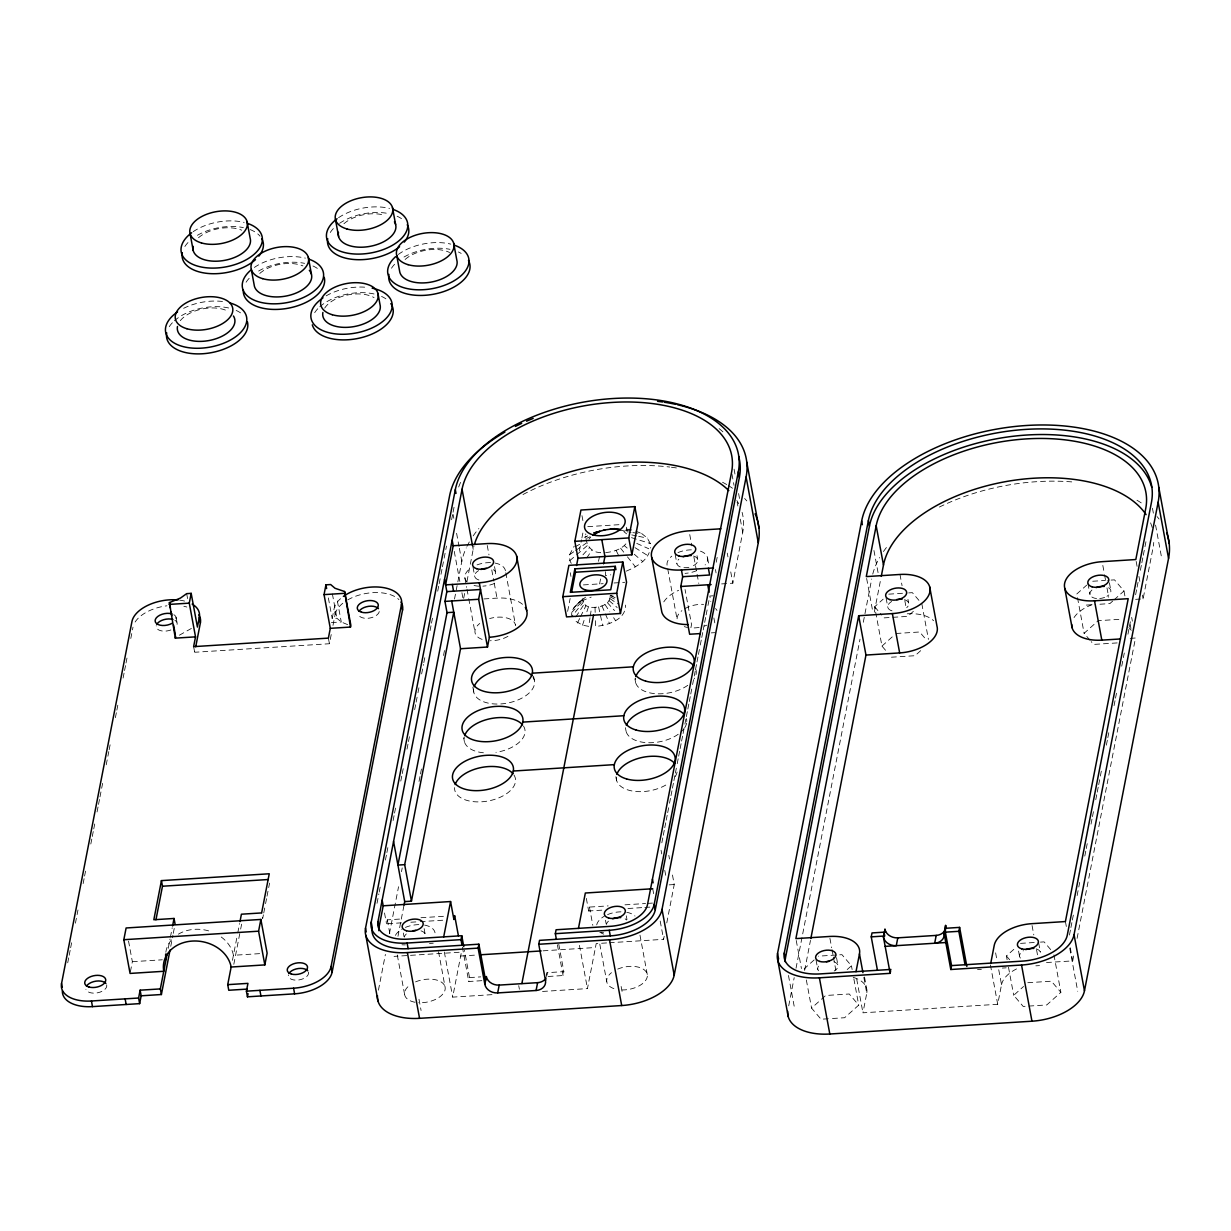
<?xml version="1.0" encoding="UTF-8"?>
<svg xmlns="http://www.w3.org/2000/svg" width="1231" height="1231" viewBox="0 0 1231 1231"><rect width="100%" height="100%" fill="white"/><g stroke="black" fill="none" stroke-linecap="round" stroke-linejoin="round"><path stroke-width="0.75" stroke-dasharray="5 3.75" d="M605.514 571.738L605.483 575.554L610.791 574.831M590.018 617.7L588.71 626.348L582.525 625.194L573.769 620.085M590.28 615.977L591.588 607.329C598.512 607.745 609.914 605.267 609.961 596.696L608.976 594.896M67.72 962.78L68.828 957.133M69.198 955.241L70.29 949.578M70.659 947.701L72.121 940.161M75.43 923.188L77.984 909.986M83.123 883.596L84.231 877.934M84.585 876.057L85.693 870.394M90.817 844.004L91.925 838.342M92.294 836.449L93.387 830.802M93.756 828.909L94.864 823.262M97.049 811.952L98.157 806.29M98.526 804.397L99.619 798.75M99.988 796.857L103.296 779.885M106.22 764.805L108.79 751.602M109.159 749.725L110.251 744.063M115.391 717.673L116.483 712.01M116.853 710.133L117.961 704.471M123.085 678.081L124.193 672.418M124.562 670.541L125.654 664.878M126.024 662.986L127.485 655.446M130.794 638.489L132.994 627.164M130.394 971.751L132.363 961.688L128.532 941.084M331.216 634.565L329.431 643.736L194.667 652.261L195.375 648.583M168.232 948.347L170.047 939.007M170.401 937.145L172.217 927.805M170.755 946.331L172.909 935.206M173.279 933.344L174.356 927.789M232.444 960.318L237.429 934.744M237.783 932.883L239.599 923.542M233.813 964.304L240.291 930.944M240.661 929.082L241.738 923.527M263.403 914.818L262.68 918.541L261.634 912.925M263.757 912.94L265.219 905.493M265.573 903.631L266.665 898.045M267.019 896.168L269.558 883.135M347.634 624.64L341.264 621.978L336.909 618.254L332.185 618.547L334.093 608.76A34.299 18.988 -10.5 0 1 340.51 598.697M332.986 625.394L335.14 614.377L334.093 608.76M377.025 903.308L378.856 893.906M379.21 892.029L380.317 886.382M385.426 860.054L386.534 854.422M386.888 852.544L387.996 846.897M393.104 820.569L394.212 814.937M394.566 813.06L396.028 805.536M400.783 781.085L401.891 775.453M402.245 773.576L403.353 767.929M406.999 749.125L408.107 743.493M408.461 741.601L409.569 735.969M414.678 709.641L415.786 703.994M416.14 702.116L417.601 694.607M417.971 692.714L419.063 687.083M421.633 673.911L423.449 664.509M423.818 662.632L424.926 657M430.034 630.672L431.127 625.025M431.496 623.148L432.604 617.516M437.713 591.188L438.805 585.541M439.175 583.663L440.636 576.139M441.006 574.261L442.098 568.63M442.468 566.737L446.484 546.056M451.608 519.744L452.7 514.096M453.07 512.219L454.162 506.572M401.491 922.835L386.519 923.773L387.288 919.865L402.26 918.911M378.44 990.155L385.395 954.425M389.411 933.744L398.552 886.735M401.475 871.702L402.214 867.932M419.032 781.439L420.125 775.807M420.494 773.93L421.587 768.282M443.529 655.477L444.622 649.83M454.501 599.066L461.81 561.459A150.936 83.523 -10.5 0 1 466.257 547.872M397.967 936.299L403.999 905.247M463.672 598.358L464.779 592.711M466.98 581.401L473.196 549.365A137.21 75.937 -10.5 0 1 473.981 545.964M491.985 994.648L452.685 997.125L461.44 952.117L394.058 956.379M481.86 980.676L468.749 981.507L469.519 977.583L464.456 950.286M567.629 611.376L570.138 598.497M579.401 550.842L581.555 539.778M581.909 537.947L583.34 530.576M599.589 583.894L600.666 578.416M546.241 976.598L547.01 972.69L563.844 971.628L558.782 944.315M548.118 976.475L563.09 975.537L563.844 971.628M601.774 910.155L588.664 910.986L589.434 907.078L608.145 905.893M542.532 991.447L587.449 988.601L596.204 943.592L607.437 942.884M690.899 627.718L691.53 624.456L685.067 589.557M716.211 562.244L717.658 554.781M661.832 842.804L662.924 837.142M663.294 835.264L664.386 829.617M664.755 827.724L665.863 822.077M666.217 820.185L667.325 814.537M667.694 812.66L669.156 805.12M669.526 803.243L670.618 797.58M670.987 795.703L672.08 790.056M672.449 788.163L673.557 782.516M673.911 780.639L675.019 774.976M675.388 773.099L676.85 765.559M677.219 763.682L678.312 758.019M678.681 756.142L679.774 750.495M680.143 748.602L681.235 742.955M681.605 741.077L682.713 735.415M683.082 733.538L684.544 725.998M684.913 724.12L686.006 718.473M686.375 716.58L687.467 710.933M687.837 709.041L688.929 703.393M689.298 701.516L690.406 695.854M690.76 693.976L692.237 686.436M692.591 684.559L695.161 671.372M695.53 669.495L696.623 663.832M696.992 661.955L698.1 656.308M698.454 654.415L699.931 646.875M700.285 644.998L701.393 639.351M701.762 637.458L702.855 631.811M703.224 629.933L704.317 624.271M704.686 622.394L705.794 616.746M706.148 614.854L707.625 607.329M707.979 605.437L709.087 599.789M609.299 942.761L663.586 939.33L664.648 933.852M666.771 922.896L674.234 884.535L671.864 871.763M721.612 583.909L732.83 583.186L742.724 532.315A137.21 75.937 -10.5 0 0 742.078 512.342M788.717 1005.835L794.195 977.629M796.026 968.228L860.007 639.181M863.3 622.255L871.702 579.016M804.643 970.428L810.475 940.392M874.302 612.161L880.904 578.231M998.741 969.736L1001.526 984.708L997.71 1004.281L862.946 1012.805L866.762 993.232L863.639 976.383M1069.447 935.052L1070.539 929.405M1070.908 927.528L1072.001 921.896M1072.37 920.019L1073.832 912.494M1077.125 895.568L1079.679 882.412M1084.803 856.084L1085.896 850.436M1086.265 848.559L1087.358 842.927M1091.02 824.124L1092.112 818.477M1092.482 816.599L1093.574 810.952M1095.775 799.673L1096.867 794.041M1097.236 792.149L1098.329 786.517M1098.698 784.639L1101.991 767.713M1106.377 745.155L1107.469 739.508M1107.838 737.631L1108.931 731.983M1114.055 705.671L1115.148 700.024M1115.517 698.146L1116.609 692.499M1121.733 666.186L1124.288 653.015M1127.95 634.211L1129.042 628.579M1129.412 626.687L1130.504 621.055M1135.628 594.727L1136.721 589.095M1137.09 587.202L1138.183 581.571M1140.383 570.292L1141.476 564.644M1141.845 562.767L1142.937 557.12M1143.307 555.243L1146.6 538.316M1046.504 962.534L1072.709 960.888L1074.171 953.379M1077.094 938.361L1135.49 638.012L1128.011 638.489M1135.613 599.343L1143.107 598.866L1153.001 547.995A137.21 75.937 -10.5 0 0 1153.739 542.456M598.466 561.321L600.528 552.519C590.234 552.75 585.187 543.24 585.771 533.885M582.525 625.194L584.694 618.485M586.864 611.776L588.495 606.745L591.588 607.329M571.276 563.336L569.815 560.628L569.614 554.642L574.231 546.102M573.384 608.376L583.925 598.343L583.14 602.39L571.815 616.485C570.261 607.852 579.216 602.759 584.386 597.527M626.302 571.138C635.258 567.245 645.367 562.167 649.199 552.611M577.416 623.055L579.739 618.316M580.524 616.746L585.941 605.683L583.14 602.39L582.448 598.651M575.846 616.916L584.125 604.206M586.741 557.905L592.065 550.042M589.034 539.04L590.742 537.07M605.683 552.581C613.546 551.842 622.009 549.241 626.902 542.64M582.94 554.827L589.31 547.826M571.676 612.484L583.079 600.405M576.816 604.436L585.556 597.143M885.52 650.26L881.965 646.09L874.672 606.76L883.135 599.189M913.371 611.345L907.739 616.377L884.15 617.87M881.965 646.09L894.645 634.734M920.665 650.676L915.033 655.708L891.444 657.2M1076.817 593.973L1086.681 585.14M1112.701 601.067L1109.885 603.59L1097.19 604.406M1114.117 599.82L1123.98 590.988L1114.501 579.863L1107.238 580.324M1090.035 640.243L1084.111 633.303L1098.206 620.686L1121.795 619.193M814.137 959.949L804.274 968.766L806.644 971.551M847.205 969.566L851.437 965.781L841.958 954.671L818.369 956.164M828.309 1018.76L821.046 1019.222L811.568 1008.097L820.031 1000.541M821.431 999.28L825.662 995.494L849.252 994.002L858.73 1005.112L844.635 1017.729L830.125 1018.637M1007.112 959.734L1006.419 955.979L1014.883 948.409M1053.936 954.871L1060.876 992.324L1046.781 1004.942L1023.192 1006.435L1013.713 995.31L1023.577 986.477M569.815 560.628L575.369 555.858M576.754 554.658L587.849 545.118M191.374 628.456L179.187 635.304M595.419 620.716L595.589 626.441C607.514 625.302 626.102 619.855 625.456 605.083M569.614 554.642L574.154 551.503M575.662 550.472L586.233 543.163M575.246 546.764L581.371 543.333M587.726 535.87L584.694 537.285L588.218 536.008M581.724 600.913L591.188 597.097M586.833 538.239L590.018 536.793M587.772 526.653L621.24 524.544M583.417 584.91L603.19 583.663M613.977 582.986L624.748 582.294M483.891 598.943L497.001 598.112A34.299 18.988 -10.5 0 1 523.329 605.037M713.18 595.804L709.81 596.019L710.826 601.497M331.401 622.594L341.264 621.978L336.755 597.62M888.767 594.158L906.908 593.003M908.724 592.896L912.356 592.665L919.465 600.99M1092.728 581.247L1105.423 580.447M1086.296 605.083L1095.375 604.513M711.195 632.888L714.78 632.657M896.06 633.488L919.649 631.995L926.758 640.32M1117.179 642.921L1093.59 644.413L1091.22 641.643M669.187 884.858L674.234 884.535M420.971 917.726L445.314 916.187M624.994 904.831L645.583 903.523M647.46 903.4L653.076 903.046M410.862 922.234L418.34 921.757M420.217 921.65L444.545 920.111M627.979 908.509L642.951 907.555M644.829 907.432L650.43 907.078M132.363 961.688L162.307 959.795M259.633 953.64L233.428 955.287A34.299 27.913 11 0 0 219.872 936.052M429.481 943.454L433.22 943.223M599.805 932.683L603.544 932.452M460.671 956.041L477.52 954.964M543.025 950.824L595.435 947.516M469.519 977.583L480.752 976.875M1020.514 943.377L1038.656 942.223M1040.472 942.115L1044.103 941.884L1051.212 950.224M977.537 969.628L981.353 969.397M1002.357 968.058L1006.173 967.828M1035.856 965.827L1039.487 965.612M1027.808 982.707L1051.397 981.215L1060.876 992.324M625.363 530.192L630.672 530.361M620.055 530.038L631.072 532.454M632.872 532.654L641.859 533.669L647.337 538.116L650.276 543.533L650.43 548.026M626.779 529.084L634.211 530.469M610.099 595.512L613.192 596.081M631.795 534.931L636.981 535.993M638.704 536.347L647.337 538.116M631.503 537.639L650.276 543.533M635.75 531.1L641.859 533.669M585.941 605.683L588.495 606.745M636.75 543.394L648.768 548.749M610.591 595.619L615.438 597.82M609.961 596.696L616.162 600.051M634.981 547.657L647.921 555.689M610.022 598.697L617.808 603.882M623.871 531.638L626.61 533.869M609.176 600.743L617.193 607.529M624.332 545.61L627.164 548.072M634.257 554.227L642.782 561.598M607.452 602.728L614.546 610.576M1128.904 627.533L1131.274 630.318M874.672 606.76L881.781 615.1M1006.419 955.979L1009.974 960.149M620.639 548.241L626.317 555.412M627.456 556.843L635.411 566.875M605.006 604.483L609.791 611.822M613.623 617.7L615.546 620.655M616.1 550.365L619.239 556.766M601.974 605.898L609.468 623.486M598.574 606.883L602.667 625.471M1152.447 508.234L1153.493 513.85M1155.57 525.098L1161.818 558.812M1136.167 561.413L1137.198 567.029M1138.937 576.4L1140.321 583.894M1142.414 595.127L1143.107 598.866M1131.674 617.408L1132.366 621.147M1123.98 590.988L1125.026 596.604M1130.227 624.702L1130.92 628.441M1109.408 582.786L1110.793 590.265M1102.822 565.414L1104.207 572.907M1104.546 574.785L1105.592 580.401M1106.977 587.895L1108.716 597.25M1087.927 583.448L1090.004 594.681M1077.51 597.712L1084.111 633.303M1065.415 921.557L1066.461 927.174M1070.278 947.778L1072.709 960.888M1069.739 948.178L1077.725 991.263M1038.656 942.915L1040.395 952.286M1032.07 925.558L1033.809 934.914M1036.579 949.901L1037.625 955.518M1018.576 951.086L1019.607 956.702M1008.497 967.212L1013.713 995.31M995.617 952.871L997.002 960.365M990.432 964.95L997.71 1004.281M921.834 603.775L928.436 639.366M907.955 599.312L908.647 603.067M899.984 574.462L902.061 585.694M904.831 600.682L906.231 608.176M886.12 598.112L887.859 607.483M873.948 550.488L878.472 574.831M866.639 578.462L872.887 612.176M864.516 977.014L866.593 988.247M856.699 979.091L862.946 1012.805M851.437 965.781L852.129 969.536M853.868 978.891L858.73 1005.112M836.526 957.656L837.911 965.135M829.925 938.345L831.664 947.716M832.018 949.578L833.048 955.194M833.402 957.072L835.834 970.182M734.061 469.134L735.107 474.781M738.6 493.554L739.646 499.201M731.937 474.073L734.03 485.353M737.154 502.263L737.861 506.018M740.293 519.159L742.724 532.315M816.061 960.057L817.799 969.413M727.259 553.119L727.952 556.889M730.752 571.923L732.83 583.186M806.351 979.999L811.568 1008.097M796.242 940.484L801.443 968.566M715.442 569.522L716.057 572.892M788.471 975.46L794.718 1009.158M707.594 558.089L708.979 565.598M713.872 617.931L715.226 625.24M697.023 555.673L697.715 559.428M689.745 534.577L691.837 545.856M693.915 557.135L698.793 583.448M675.188 554.473L676.927 563.844M667.741 568.937L677.158 619.67A20.588 11.387 -10.5 0 1 681.882 610.668M626.348 527.207L627.395 532.823M668.818 855.33L669.495 858.976M634.919 678.773L635.611 682.528M661.062 850.267L661.739 853.929M664.786 870.363L666.14 877.672M625.41 727.706L626.102 731.445M660.201 921.08L663.586 939.33M652.722 888.751L654.046 895.937M581.971 515.651L583.017 521.267M615.9 776.623L616.593 780.362M639.982 935.129L647.291 974.598M570.261 572.723L570.938 576.4M626.271 915.818L626.979 919.557M621.132 986.477L622.532 993.956M605.483 920.234L606.191 923.973M599.789 944.1L606.76 981.692M589.434 907.078L592.819 925.343M586.341 898.399L588.664 910.986M533.562 676.188L534.254 679.927M579.432 945.377L587.449 988.601M505.803 572.754L515.543 625.379A20.588 11.387 -10.5 0 0 489.646 618.562M494.523 566.599L495.57 572.215M487.245 545.487L488.984 554.889M491.769 569.922L493.862 581.201M494.216 583.079L497.001 598.112M557.381 944.731L563.09 975.537M472.504 545.61L473.196 549.365M473.043 567.26L474.781 576.631M453.1 514.496L453.808 518.266M456.593 533.285L459.025 546.426M459.378 548.303L461.81 561.459M464.903 577.97L466.641 587.356M466.995 589.234L468.38 596.758M468.734 598.635L475.012 632.457M454.254 551.38L459.825 581.447M461.917 592.726L462.964 598.358M472.858 687.144L473.904 692.761M518.728 985.677L519.405 989.262M463.687 737.923L464.395 741.678M462.379 947.07L468.749 981.507M444.329 952.025L452.685 997.125M438.528 951.671L445.145 987.385A20.588 11.387 -10.5 0 1 418.694 1002.696M424.126 928.605L425.172 934.221M418.986 999.264L421.079 1010.497M403.353 933.021L404.045 936.76M332.385 593.896L336.909 618.254M397.29 955.01L404.614 994.479M328.369 597.943L332.185 618.547M387.288 919.865L389.996 934.467M384.518 912.987L386.519 923.773M328.385 638.12L329.431 643.736M186.666 593.65L187.712 599.266M193.621 646.644L194.667 652.261M176.033 617.208L177.079 622.824M595.035 607.375L595.189 613.1M872.748 574.123A150.936 83.523 -10.5 0 1 879.642 557.52M883.443 551.55A150.936 83.523 -10.5 0 1 886.735 547.118M939.407 507.049A150.936 83.523 -10.5 0 1 1074.848 482.167M1136.982 500.248A150.936 83.523 -10.5 0 1 1143.184 504.187M1157.063 516.589A150.936 83.523 -10.5 0 1 1159.063 519.051M1020.376 958.087A10.633 5.878 -10.5 0 1 1023.453 950.671M1036.24 948.901A10.633 5.878 -10.5 0 1 1040.441 953.825M1108.623 587.726A10.633 5.878 -10.5 0 1 1106.946 596.296M1104.607 597.404A10.633 5.878 -10.5 0 1 1099.221 598.543M1096.559 598.512A10.633 5.878 -10.5 0 1 1091.943 590.018M904.493 599.682A10.633 5.878 -10.5 0 1 906.708 607.729M892.013 610.853A10.633 5.878 -10.5 0 1 891.706 601.451M833.895 961.873A10.294 5.693 -10.5 0 1 834.203 970.982M818.538 970.767A10.294 5.693 -10.5 0 1 819.677 964.889M907.262 613.792A34.299 18.988 -10.5 0 1 933.59 620.716M853.206 977.352A34.299 18.988 -10.5 0 1 866.762 993.232M1001.526 984.708A34.299 18.988 -10.5 0 1 1018.483 967.997M1074.048 617.562A34.299 18.988 -10.5 0 1 1092.051 604.698M1150.57 522.883A137.21 75.937 -10.5 0 1 1152.339 528.022M379.271 611.592A10.633 5.878 -10.5 0 1 369.023 618.177A10.633 5.878 -10.5 0 1 358.436 614.454M174.894 620.286A10.633 5.878 -10.5 0 1 176.464 625.964M170.878 629.964A10.633 5.878 -10.5 0 1 156.229 625.702M335.14 614.377A34.299 18.988 -10.5 0 1 346.003 600.943M347.696 599.912A34.299 18.988 -10.5 0 1 398.952 599.605M135.118 622.024A34.299 18.988 -10.5 0 1 166.939 605.806M183.865 606.298A34.299 18.988 -10.5 0 1 186.82 607.021M308.473 972.121A10.279 5.678 -10.5 0 1 298.61 979.984A10.279 5.678 -10.5 0 1 288.346 974.89M106.682 984.846A10.633 5.878 -10.5 0 1 97.849 992.74A10.633 5.878 -10.5 0 1 85.893 989.262M179.664 600.143A34.299 18.988 -10.5 0 1 185.773 601.405M173.863 614.669A10.633 5.878 -10.5 0 1 175.418 620.347M165.846 952.209A34.299 27.913 11 0 1 172.232 939.068M178.387 934.16A34.299 27.913 11 0 1 212.071 932.021M736.861 500.555A137.21 75.937 -10.5 0 1 738.738 503.848M466.964 546.364A150.936 83.523 -10.5 0 1 469.38 541.855M473.181 535.87A150.936 83.523 -10.5 0 1 478.874 528.514M522.99 494.539A150.936 83.523 -10.5 0 1 669.741 467.041M671.449 467.257A150.936 83.523 -10.5 0 1 676.481 467.965M722.535 482.26A150.936 83.523 -10.5 0 1 726.705 484.568M728.306 485.522A150.936 83.523 -10.5 0 1 732.907 488.522M744.632 498.493A150.936 83.523 -10.5 0 1 746.802 500.909M695.961 669.695A30.867 17.08 -10.5 0 1 694.192 678.82M687.76 685.313A30.867 17.08 -10.5 0 1 652.799 693.407A30.867 17.08 -10.5 0 1 635.473 678.035M686.606 723.12A30.867 17.08 -10.5 0 1 684.682 727.736M683.897 728.875A30.867 17.08 -10.5 0 1 680.82 732.183M678.25 734.23A30.867 17.08 -10.5 0 1 644.505 742.478A30.867 17.08 -10.5 0 1 625.779 728.475M686.452 718.627A30.867 17.08 -10.5 0 1 686.79 721.597M677.081 772.037A30.867 17.08 -10.5 0 1 675.173 776.653M665.786 785.055A30.867 17.08 -10.5 0 1 633.18 791.164A30.867 17.08 -10.5 0 1 616.254 777.392M533.008 677.158A30.867 17.08 -10.5 0 1 507.295 703.116A30.867 17.08 -10.5 0 1 473.75 688.267M523.483 726.075A30.867 17.08 -10.5 0 1 495.924 752.356M483.414 752.772A30.867 17.08 -10.5 0 1 464.241 737.184M513.973 775.007A30.867 17.08 -10.5 0 1 489.584 800.704A30.867 17.08 -10.5 0 1 454.547 787.625M547.01 972.69A11.325 9.217 11 0 1 547.072 975.106M404.337 937.083A10.633 5.878 -10.5 0 1 406.322 933.975M421.017 930.851A10.633 5.878 -10.5 0 1 425.218 935.775M606.483 924.296A10.633 5.878 -10.5 0 1 608.468 921.173M625.148 918.88A10.633 5.878 -10.5 0 1 626.564 920.034M415.555 981.876A20.588 11.387 -10.5 0 1 445.145 987.385M415.032 1002.265A20.588 11.387 -10.5 0 1 409.338 985.477M617.7 969.089A20.588 11.387 -10.5 0 1 647.229 974.229A20.588 11.387 -10.5 0 1 622.117 989.955M613.9 988.616A20.588 11.387 -10.5 0 1 611.484 972.675M424.618 925.097A20.588 11.387 -10.5 0 1 434.989 935.145M395.397 935.391A20.588 11.387 -10.5 0 1 402.106 929.036M405.445 927.374A20.588 11.387 -10.5 0 1 419.679 924.619M603.79 934.114A20.588 11.387 -10.5 0 1 601.02 932.852M596.712 924.912A20.588 11.387 -10.5 0 1 604.252 916.249M607.591 914.587A20.588 11.387 -10.5 0 1 621.824 911.832M626.764 912.309A20.588 11.387 -10.5 0 1 634.996 916.049M507.957 636.319A20.588 11.387 -10.5 0 1 490.369 640.72M482.152 639.397A20.588 11.387 -10.5 0 1 479.736 623.455M706.748 625.179A20.588 11.387 -10.5 0 1 704.317 626.102M699.131 627.395A20.588 11.387 -10.5 0 1 691.237 627.902M687.575 627.471A20.588 11.387 -10.5 0 1 684.298 626.61M684.744 608.73A20.588 11.387 -10.5 0 1 703.609 604.359M715.503 608.545A20.588 11.387 -10.5 0 1 716.965 610.453M493.4 569.661A10.633 5.878 -10.5 0 1 493.631 576.877M478.936 580.001A10.633 5.878 -10.5 0 1 478.628 570.599M693.561 556.043A10.633 5.878 -10.5 0 1 691.514 566.552M688.883 567.322A10.633 5.878 -10.5 0 1 678.312 565.845A10.633 5.878 -10.5 0 1 678.866 559.166M494.508 583.463A20.588 11.387 -10.5 0 1 482.891 586.156M478.997 586.187A20.588 11.387 -10.5 0 1 472.042 584.894M467.103 582.001A20.588 11.387 -10.5 0 1 469.642 568.953M477.043 564.891A20.588 11.387 -10.5 0 1 491.354 562.659M495.016 563.075A20.588 11.387 -10.5 0 1 505.449 570.876M700.454 551.165A20.588 11.387 -10.5 0 1 705.117 564.937M696.654 570.676A20.588 11.387 -10.5 0 1 685.036 573.369M667.048 565.167A20.588 11.387 -10.5 0 1 671.787 556.166M677.989 552.581A20.588 11.387 -10.5 0 1 692.222 549.826M458.686 486.999A144.073 79.723 -10.5 0 1 460.763 481.983M719.104 428.603A144.073 79.723 -10.5 0 1 723.413 432.296M663.786 601.882A34.299 18.988 -10.5 0 1 678.62 590.311M405.399 944.869A34.299 18.988 -10.5 0 1 401.968 944.777M169.278 326.677A41.162 22.774 -10.5 0 1 173.217 321.891M174.417 320.752A41.162 22.774 -10.5 0 1 229.582 308.196M236.152 310.427A41.162 22.774 -10.5 0 1 243.307 315.105M183.619 308.319A41.162 22.774 -10.5 0 1 224.858 301.826M180.311 320.675A29.159 16.141 -10.5 0 1 228.643 311.612M184.881 246.492A41.162 22.774 -10.5 0 1 188.805 241.722M197.391 235.306A41.162 22.774 -10.5 0 1 243.369 227.612M250.201 229.597A41.162 22.774 -10.5 0 1 260.033 236.152M193.159 231.69A41.162 22.774 -10.5 0 1 244.138 222.411M198.514 237.737A29.159 16.141 -10.5 0 1 241.707 230.197M246.092 282.222A41.162 22.774 -10.5 0 1 250.016 277.437M258.602 271.035A41.162 22.774 -10.5 0 1 304.58 263.342M312.966 265.973A41.162 22.774 -10.5 0 1 320.122 270.666M254.386 267.419A41.162 22.774 -10.5 0 1 305.35 258.125M259.741 273.467A29.159 16.141 -10.5 0 1 302.918 265.911M330.277 232.49A41.162 22.774 -10.5 0 1 334.201 227.72M339.602 223.319A41.162 22.774 -10.5 0 1 388.765 213.609M397.136 216.241A41.162 22.774 -10.5 0 1 404.307 220.934M338.571 217.687A41.162 22.774 -10.5 0 1 389.535 208.408M343.926 223.734A29.159 16.141 -10.5 0 1 384.226 215.179M391.504 268.22A41.162 22.774 -10.5 0 1 395.428 263.434M404.014 257.033A41.162 22.774 -10.5 0 1 449.992 249.339M458.363 251.97A41.162 22.774 -10.5 0 1 461.179 253.417M398.305 254.478A41.162 22.774 -10.5 0 1 450.761 244.123M405.137 259.464A29.159 16.141 -10.5 0 1 449.654 252.509M314.69 312.674A41.162 22.774 -10.5 0 1 318.614 307.888M319.829 306.75A41.162 22.774 -10.5 0 1 374.993 294.194M381.548 296.425A41.162 22.774 -10.5 0 1 387.411 299.949M326.153 295.855A41.162 22.774 -10.5 0 1 366.392 287.315M324.692 308.104A29.159 16.141 -10.5 0 1 374.055 297.61"/><path stroke-width="1.5" d="M62.242 987.308L61.55 983.554L131.948 621.547A34.299 18.988 -10.5 0 1 178.033 599.959M191.174 593.357L189.282 603.144L195.529 636.858L175.31 638.135L169.416 602.605L180.526 598.035L186.666 593.65L191.174 593.357L197.422 627.071L199.33 617.285A34.299 18.988 -10.5 0 0 192.144 604.082M175.31 638.135L175.664 636.319M123.823 939.715L126.116 927.974L260.864 919.449L267.127 953.163L264.834 964.904L231.151 967.027A34.299 27.913 11 0 0 192.251 941.069A34.299 27.913 11 0 0 163.769 971.29L130.071 973.429L123.823 939.715L258.587 931.19L260.864 919.449M195.529 636.858L193.621 646.644L328.385 638.12L330.293 628.333L324.045 594.619L325.938 584.833L330.662 584.54L335.017 588.264L344.603 591.526L350.85 625.24L350.496 627.056L330.293 628.333M195.729 646.752L200.376 622.901L199.33 617.285M62.381 990.878A34.299 18.988 -10.5 0 0 92.479 1006.619L139.642 1003.634L138.611 998.018L140.119 990.186L160.338 988.908L167.139 953.948M239.968 921.665L241.414 914.202L261.634 912.925L269.25 873.779L161.43 880.611L153.829 919.742L174.033 918.464L175.079 924.081M139.642 1003.634L141.165 995.802L140.119 990.186M155.952 919.772L162.477 886.228L161.43 880.611M172.586 925.927L174.033 918.464M141.165 995.802L161.384 994.525L170.032 950.04M247.139 989.093L228.766 990.263L227.72 984.646L231.151 967.027M343.372 596.404A34.299 18.988 -10.5 0 1 382.21 587.418A34.299 18.988 -10.5 0 1 401.475 604.498L402.522 610.114L332.124 972.121A34.299 18.988 -10.5 0 1 294.624 993.832L247.462 996.818L246.415 991.186L247.939 983.369L227.72 984.646M247.462 996.818L248.062 993.679M350.496 627.056L344.603 591.526M332.124 972.121L331.077 966.504L401.475 604.498M366.223 931.929L365.53 928.174L449.623 495.724A150.936 83.523 -10.5 0 1 504.879 432.096M371.223 922.127L455.316 489.676A144.073 79.723 -10.5 0 1 612.807 398.536A144.073 79.723 -10.5 0 1 738.323 471.765L739.369 477.397L655.277 909.847A41.162 22.774 -10.5 0 1 610.284 935.883L539.532 940.361L538.763 944.269L545.487 980.507A11.325 9.217 11 0 1 536.085 990.493L497.678 992.925A11.325 9.217 11 0 1 484.845 984.354L478.12 948.116L478.874 944.192L408.138 948.67A41.162 22.774 -10.5 0 1 372.27 927.743L371.223 922.127A41.162 22.774 -10.5 0 0 407.092 943.054L460.994 939.638L461.763 935.729L407.846 939.145A34.299 18.988 -10.5 0 1 377.963 921.711L462.056 489.246A137.21 75.937 -10.5 0 1 612.038 402.445A137.21 75.937 -10.5 0 1 731.583 472.196L647.491 904.647A34.299 18.988 -10.5 0 1 609.991 926.358L556.089 929.759L555.335 933.683L556.366 939.299M378.856 930.698A34.299 18.988 -10.5 0 1 379.01 927.328L383.195 905.801L382.149 900.184M453.208 545.748L445.591 584.879L479.29 582.755A34.299 18.988 -10.5 0 0 516.789 561.044A34.299 18.988 -10.5 0 0 486.891 543.61L453.208 545.748L452.162 540.132M447.022 612.638L453.762 612.222L404.676 864.654L397.936 865.07L447.022 612.638L444.945 601.405L446.853 591.619L444.56 579.262M403.999 905.247L404.707 901.6L393.566 841.481M404.707 901.6L411.446 901.169L460.532 648.737L451.685 600.974M460.532 648.737L487.491 647.029L478.628 599.282L480.536 589.495L446.853 591.619M487.491 647.029L489.384 637.243L479.29 582.755M443.668 937.022L450.577 901.538L383.195 905.801M484.845 984.354L486.353 976.522A11.325 9.217 11 0 0 499.201 985.092L537.608 982.661A11.325 9.217 11 0 0 544.964 979.445M562.798 596.681L568.891 565.368L622.794 561.967L626.548 582.186L620.455 613.5L566.552 616.9L562.798 596.681L616.716 593.265L622.794 561.967M577.97 558.197L574.846 541.348L580.94 510.034L634.842 506.633L637.966 523.483L631.872 554.796L577.97 558.197L576.554 565.506M574.877 568.86L570.307 592.342L610.73 589.787L615.3 566.306L574.877 568.86L575.493 572.23L571.63 592.096M497.678 992.925L499.201 985.092M521.882 983.523L593.511 615.208M603.498 563.798L604.929 556.504L601.805 539.64M536.085 990.493L537.608 982.661M631.872 554.796L628.749 537.932L634.842 506.633M545.487 980.507L545.995 977.906M578.432 928.497L585.341 893.014L652.722 888.751M700.408 633.565L689.637 634.242L680.774 586.495L682.682 576.708L681.435 569.968A34.299 18.988 -10.5 0 1 651.553 552.519A34.299 18.988 -10.5 0 1 689.037 530.823L720.858 528.807M655.277 909.847L654.23 904.231L738.323 471.765M377.471 995.694A48.024 26.574 -10.5 0 0 419.556 1018.329L621.701 1005.542A48.024 26.574 -10.5 0 0 674.188 975.152L662.016 909.417L746.109 476.966A150.936 83.523 -10.5 0 0 677.527 404.753M674.188 975.152L758.281 542.702A150.936 83.523 -10.5 0 0 755.08 513.819M778.608 959.026L777.561 953.41L861.669 520.944A150.936 83.523 -10.5 0 1 1026.639 425.48A150.936 83.523 -10.5 0 1 1158.14 502.186L1168.558 558.382L1084.465 990.832A48.024 26.574 -10.5 0 1 1031.963 1021.207L829.817 1034.009A48.024 26.574 -10.5 0 1 787.732 1011.374M785.101 961.642A41.162 22.774 -10.5 0 1 785.347 958.595L784.301 952.979L868.394 520.528A144.073 79.723 -10.5 0 1 1025.885 429.388A144.073 79.723 -10.5 0 1 1151.4 502.617L1067.308 935.068A41.162 22.774 -10.5 0 1 1022.315 961.119L951.563 965.596L950.794 969.505L1021.545 965.027A48.024 26.574 -10.5 0 0 1074.048 934.652L1158.14 502.186M785.347 958.595L869.44 526.145L868.394 520.528M990.77 963.165L994.233 945.377A34.299 18.988 -10.5 0 1 1031.732 923.681L1065.415 921.557L1128.196 598.681L1094.513 600.805A34.299 18.988 -10.5 0 1 1064.63 583.371A34.299 18.988 -10.5 0 1 1102.13 561.675L1135.813 559.536L1145.707 508.665A137.21 75.937 -10.5 0 0 1026.162 438.913A137.21 75.937 -10.5 0 0 876.18 525.714L866.285 576.6L899.984 574.462A34.299 18.988 -10.5 0 1 929.867 591.896A34.299 18.988 -10.5 0 1 892.367 613.592L858.669 615.731L795.888 938.607L829.586 936.468A34.299 18.988 -10.5 0 1 859.469 953.902L862.931 972.644M810.844 938.514L865.962 655.061L858.669 615.731M881.273 576.354L883.473 565.044L876.18 525.714M856.007 971.705L859.469 953.902M877.441 970.274L871.24 936.853L872.01 932.929L885.489 932.082L884.966 929.267A11.325 9.217 11 0 0 897.799 937.837L936.206 935.406A11.325 9.217 11 0 0 945.608 925.435L945.362 932.159L958.841 931.313L959.611 927.389L946.131 928.251M777.561 953.41A48.024 26.574 -10.5 0 0 819.4 977.814L890.151 973.336L883.443 937.099L884.966 929.267M890.151 973.336L890.659 970.736M897.799 937.837L896.276 945.67A11.325 9.217 11 0 1 883.443 937.099M936.206 935.406L934.683 943.238A11.325 9.217 11 0 0 944.085 933.267L945.608 925.435M592.834 535.208L599.836 531.315L593.788 533.023L604.944 529.838L603.99 530.053L614.608 528.591M613.161 528.761L610.253 529.099L619.208 528.991M574.846 541.348L628.749 537.932M575.493 572.23L614.084 569.784M681.435 569.968L713.441 567.937M169.062 604.421L189.282 603.144M324.045 594.619L344.249 593.342M682.682 576.708L709.641 575L708.379 568.26M444.945 601.405L478.628 599.282M680.774 586.495L711.103 584.571M532.315 673.188A30.867 17.08 -10.5 0 0 489.8 660.816A30.867 17.08 -10.5 0 0 483.86 691.314A30.867 17.08 -10.5 0 0 532.315 673.188L633.38 666.802M865.962 655.061L899.661 652.922A34.299 18.988 -10.5 0 0 936.991 626.24L929.697 586.91M1071.709 624.394A34.299 18.988 -10.5 0 0 1101.807 640.135L1120.518 638.951M522.806 722.105A30.867 17.08 -10.5 0 0 480.29 709.733A30.867 17.08 -10.5 0 0 474.35 740.231A30.867 17.08 -10.5 0 0 522.806 722.105L623.871 715.719M513.296 771.037A30.867 17.08 -10.5 0 0 470.765 758.65A30.867 17.08 -10.5 0 0 464.841 789.163A30.867 17.08 -10.5 0 0 513.296 771.037L614.361 764.636M162.477 886.228L268.389 879.519M555.335 933.683L609.237 930.267A41.162 22.774 -10.5 0 0 654.23 904.231M365.53 928.174A48.024 26.574 -10.5 0 0 407.369 952.594L478.12 948.116M538.763 944.269L609.514 939.792A48.024 26.574 -10.5 0 0 662.016 909.417M481.259 954.733L541.163 950.947M871.24 936.853L884.72 935.991L884.197 933.19M885.166 946.377L945.808 942.531M61.55 983.554A34.299 18.988 -10.5 0 0 91.433 1001.003L138.611 998.018M246.415 991.186L293.578 988.201A34.299 18.988 -10.5 0 0 331.077 966.504M890.921 969.428L820.169 973.906A41.162 22.774 -10.5 0 1 784.301 952.979M615.408 529.176L620.055 530.038M1158.802 487.384L1169.204 543.563M1094.513 600.805L1101.807 640.135M1064.784 588.372L1072.078 627.702M1074.048 934.652L1084.465 990.832M1021.545 965.027L1031.963 1021.207M959.611 927.389L966.843 966.443M958.841 931.313L965.042 964.735M892.367 613.592L899.661 652.922M944.839 929.343L951.563 965.596M944.085 933.267L950.794 969.505M861.669 520.944L862.362 524.698M746.755 462.148L758.942 527.899M746.109 476.966L758.281 542.702M819.4 977.814L829.817 1034.009M777.792 960.395L788.209 1016.575M707.733 584.787L709.118 592.28M651.707 557.52L661.816 612.022A34.299 18.988 -10.5 0 0 688.037 624.579M615.3 566.306L615.931 569.676M616.716 593.265L620.455 613.5M652.445 879.211L653.107 882.842M609.237 930.267L610.284 935.883M609.514 939.792L621.701 1005.542M516.62 556.058L526.73 610.561M453.7 243.292L456.824 260.156A29.159 16.141 -10.5 0 1 432.62 281.807A29.159 16.141 -10.5 0 1 399.829 272.266L396.705 255.402M462.056 489.246L472.504 545.61M455.316 489.676L456.009 493.416M392.474 207.577L395.597 224.427M452.331 584.448L453.577 591.203M377.932 293.363L380.01 304.596A29.159 16.141 -10.5 0 1 352.051 326.907A29.159 16.141 -10.5 0 1 322.876 312.474M478.874 944.192L485.599 980.43M335.478 219.687L338.602 236.537M461.763 935.729L463.779 946.654M460.994 939.638L462.04 945.27M458.394 935.683L454.67 915.602L453.9 919.511L450.577 901.538M308.304 257.294L311.428 274.159M404.676 864.654L411.446 901.169M407.092 943.054L408.138 948.67M407.369 952.594L419.556 1018.329M325.938 584.833L326.63 588.587M377.963 921.711L379.01 927.328M247.077 221.58L250.201 238.429A29.159 16.141 -10.5 0 1 222.226 260.741A29.159 16.141 -10.5 0 1 193.067 246.292M251.293 269.404L254.417 286.269A29.159 16.141 -10.5 0 0 290.901 294.886A29.159 16.141 -10.5 0 0 309.335 270.328M365.761 935.16L377.948 1000.895M190.082 233.69L193.205 250.539M293.578 988.201L294.624 993.832M258.587 931.19L264.834 964.904M259.895 990.34L260.926 995.956M169.416 602.605L170.447 608.237M171.155 611.976L171.848 615.715M173.571 625.086L175.31 634.457M160.338 988.908L161.384 994.525M125.131 998.864L126.162 1004.481M91.433 1001.003L92.479 1006.619M1166.726 532.915A150.936 83.523 -10.5 0 1 1168.558 558.382M1025.808 949.563A10.633 5.878 -10.5 0 1 1033.84 948.455M1096.206 587.556A10.633 5.878 -10.5 0 1 1104.238 586.448M896.691 599.574A10.633 5.878 -10.5 0 1 902.092 599.235M826.34 961.78A10.294 5.693 -10.5 0 1 829.002 961.411M883.473 565.044A137.21 75.937 -10.5 0 1 1002.834 482.152A137.21 75.937 -10.5 0 1 1146.092 514.635M869.44 526.145A144.073 79.723 -10.5 0 1 1008.312 436.882A144.073 79.723 -10.5 0 1 1151.754 487.276M400.967 602.036A34.299 18.988 -10.5 0 1 402.522 610.114M198.822 614.838A34.299 18.988 -10.5 0 1 200.376 622.901M156.891 624.102A10.633 5.878 -10.5 0 1 172.925 619.455M359.037 611.315A10.633 5.878 -10.5 0 1 368.623 606.314A10.633 5.878 -10.5 0 1 378.456 608.637M288.977 973.352A10.279 5.678 -10.5 0 1 298.241 968.535A10.279 5.678 -10.5 0 1 307.735 970.782M86.493 986.123A10.633 5.878 -10.5 0 1 96.095 981.122A10.633 5.878 -10.5 0 1 105.912 983.446M172.186 623.24A10.633 5.878 -10.5 0 1 158.014 624.486A10.633 5.878 -10.5 0 1 157.753 616.485A10.633 5.878 -10.5 0 1 171.878 613.838M166.047 959.549A34.299 27.913 11 0 1 165.677 954.025M474.474 544.256A137.21 75.937 -10.5 0 1 588.126 467.365A137.21 75.937 -10.5 0 1 728.798 490.584M515.404 426.418A150.936 83.523 -10.5 0 1 521.698 423.372M526.56 421.187A150.936 83.523 -10.5 0 1 533.177 418.432M657.554 401.306A150.936 83.523 -10.5 0 1 662.632 401.983M664.294 402.229A150.936 83.523 -10.5 0 1 675.681 404.353M635.888 676.496A30.867 17.08 -10.5 0 1 662.57 659.339A30.867 17.08 -10.5 0 1 693.761 665.648M626.364 725.413A30.867 17.08 -10.5 0 1 653.061 708.256A30.867 17.08 -10.5 0 1 684.251 714.565M616.854 774.33A30.867 17.08 -10.5 0 1 643.536 757.173A30.867 17.08 -10.5 0 1 674.742 763.482M474.166 686.729A30.867 17.08 -10.5 0 1 500.848 669.572A30.867 17.08 -10.5 0 1 532.054 675.881M464.656 735.646A30.867 17.08 -10.5 0 1 491.338 718.489A30.867 17.08 -10.5 0 1 522.529 724.797M455.147 784.562A30.867 17.08 -10.5 0 1 481.829 767.405A30.867 17.08 -10.5 0 1 513.019 773.714M413.216 930.744A10.633 5.878 -10.5 0 1 415.955 930.359M612.73 918.711A10.633 5.878 -10.5 0 1 620.763 917.603M480.982 569.491A10.633 5.878 -10.5 0 1 486.353 568.353M683.128 556.704A10.633 5.878 -10.5 0 1 691.16 555.596M738.677 456.424A144.073 79.723 -10.5 0 1 739.369 477.397M525.329 607.483A34.299 18.988 -10.5 0 1 489.384 637.243M247.385 321.737A41.162 22.774 -10.5 0 1 207.901 353.22A41.162 22.774 -10.5 0 1 166.724 332.832M230.274 303.041A41.162 22.774 -10.5 0 1 237.537 335.309A41.162 22.774 -10.5 0 1 178.649 345.157A41.162 22.774 -10.5 0 1 177.572 311.874M233.428 315.982A29.159 16.141 -10.5 0 1 209.162 340.51A29.159 16.141 -10.5 0 1 177.479 326.477M261.849 238.752A41.162 22.774 -10.5 0 1 258.849 256.125M255.479 259.633A41.162 22.774 -10.5 0 1 207.87 273.451A41.162 22.774 -10.5 0 1 182.311 252.663M247.539 223.396A41.162 22.774 -10.5 0 1 252.678 255.494A41.162 22.774 -10.5 0 1 194.775 265.188A41.162 22.774 -10.5 0 1 191.667 232.751M324.199 277.283A41.162 22.774 -10.5 0 1 286.038 308.581A41.162 22.774 -10.5 0 1 243.323 289.901M308.766 259.126A41.162 22.774 -10.5 0 1 314.797 290.485A41.162 22.774 -10.5 0 1 258.187 301.657A41.162 22.774 -10.5 0 1 250.201 270.682M407.246 224.75A41.162 22.774 -10.5 0 1 404.26 242.122M399.567 246.739A41.162 22.774 -10.5 0 1 352.297 259.341A41.162 22.774 -10.5 0 1 327.723 238.66M392.951 209.393A41.162 22.774 -10.5 0 1 398.075 241.491A41.162 22.774 -10.5 0 1 340.187 251.186A41.162 22.774 -10.5 0 1 337.079 218.749M394.428 221.811A29.159 16.141 -10.5 0 1 370.146 246.338A29.159 16.141 -10.5 0 1 338.463 232.29M468.472 260.48A41.162 22.774 -10.5 0 1 432.773 294.363A41.162 22.774 -10.5 0 1 388.934 274.375M454.162 245.123A41.162 22.774 -10.5 0 1 460.194 276.483A41.162 22.774 -10.5 0 1 403.599 287.654A41.162 22.774 -10.5 0 1 395.597 256.679M390.827 303.595A41.162 22.774 -10.5 0 1 362.529 337.356A41.162 22.774 -10.5 0 1 312.32 324.83M372.131 288.162A41.162 22.774 -10.5 0 1 384.657 319.814A41.162 22.774 -10.5 0 1 325.122 331.554A41.162 22.774 -10.5 0 1 322.968 297.871M1021.684 948.839A10.633 5.878 -10.5 0 0 1038.364 942.592A10.633 5.878 -10.5 0 0 1023.715 938.33A10.633 5.878 -10.5 0 0 1021.684 948.839M819.738 961.442A10.294 5.693 -10.5 0 0 835.88 955.394A10.294 5.693 -10.5 0 0 821.708 951.271A10.294 5.693 -10.5 0 0 819.738 961.442M889.921 599.62A10.633 5.878 -10.5 0 0 906.616 593.373A10.633 5.878 -10.5 0 0 891.967 589.11A10.633 5.878 -10.5 0 0 889.921 599.62M1092.066 586.818A10.633 5.878 -10.5 0 0 1108.762 580.586A10.633 5.878 -10.5 0 0 1094.113 576.323A10.633 5.878 -10.5 0 0 1092.066 586.818M361.545 612.207A10.633 5.878 -10.5 0 0 378.225 605.975A10.633 5.878 -10.5 0 0 363.576 601.713A10.633 5.878 -10.5 0 0 361.545 612.207M291.362 974.029A10.279 5.678 -10.5 0 0 307.473 967.997A10.279 5.678 -10.5 0 0 293.332 963.888A10.279 5.678 -10.5 0 0 291.362 974.029M89.001 987.016A10.633 5.878 -10.5 0 0 105.681 980.768A10.633 5.878 -10.5 0 0 91.048 976.506A10.633 5.878 -10.5 0 0 89.001 987.016M592.757 534.793A20.588 11.387 -10.5 0 0 625.056 522.713A20.588 11.387 -10.5 0 0 596.712 514.466A20.588 11.387 -10.5 0 0 592.757 534.793M645.583 681.082A30.867 17.08 -10.5 0 0 694.038 662.955A30.867 17.08 -10.5 0 0 651.507 650.584A30.867 17.08 -10.5 0 0 645.583 681.082M636.073 730.014A30.867 17.08 -10.5 0 0 684.513 711.872A30.867 17.08 -10.5 0 0 641.997 699.5A30.867 17.08 -10.5 0 0 636.073 730.014M626.564 778.931A30.867 17.08 -10.5 0 0 675.003 760.804A30.867 17.08 -10.5 0 0 632.488 748.417A30.867 17.08 -10.5 0 0 626.564 778.931M585.371 589.895A13.726 7.586 -10.5 0 0 606.898 581.832A13.726 7.586 -10.5 0 0 588.003 576.339A13.726 7.586 -10.5 0 0 585.371 589.895M406.461 930.774A10.633 5.878 -10.5 0 0 423.141 924.527A10.633 5.878 -10.5 0 0 408.492 920.265A10.633 5.878 -10.5 0 0 406.461 930.774M608.606 917.987A10.633 5.878 -10.5 0 0 625.286 911.74A10.633 5.878 -10.5 0 0 610.638 907.478A10.633 5.878 -10.5 0 0 608.606 917.987M476.843 568.768A10.633 5.878 -10.5 0 0 493.539 562.521A10.633 5.878 -10.5 0 0 478.89 558.259A10.633 5.878 -10.5 0 0 476.843 568.768M678.989 555.981A10.633 5.878 -10.5 0 0 695.684 549.734A10.633 5.878 -10.5 0 0 681.035 545.471A10.633 5.878 -10.5 0 0 678.989 555.981M186.912 328.739A29.159 16.141 -10.5 0 0 232.659 311.612A29.159 16.141 -10.5 0 0 192.513 299.918A29.159 16.141 -10.5 0 0 186.912 328.739M201.453 242.938A29.159 16.141 -10.5 0 0 247.216 225.827A29.159 16.141 -10.5 0 0 207.054 214.132A29.159 16.141 -10.5 0 0 201.453 242.938M262.68 278.668A29.159 16.141 -10.5 0 0 308.442 261.541A29.159 16.141 -10.5 0 0 268.281 249.847A29.159 16.141 -10.5 0 0 262.68 278.668M346.865 228.935A29.159 16.141 -10.5 0 0 392.612 211.824A29.159 16.141 -10.5 0 0 352.466 200.13A29.159 16.141 -10.5 0 0 346.865 228.935M408.077 264.665A29.159 16.141 -10.5 0 0 453.839 247.539A29.159 16.141 -10.5 0 0 413.693 235.844A29.159 16.141 -10.5 0 0 408.077 264.665M332.308 314.736A29.159 16.141 -10.5 0 0 378.071 297.61A29.159 16.141 -10.5 0 0 337.909 285.915A29.159 16.141 -10.5 0 0 332.308 314.736"/></g></svg>
